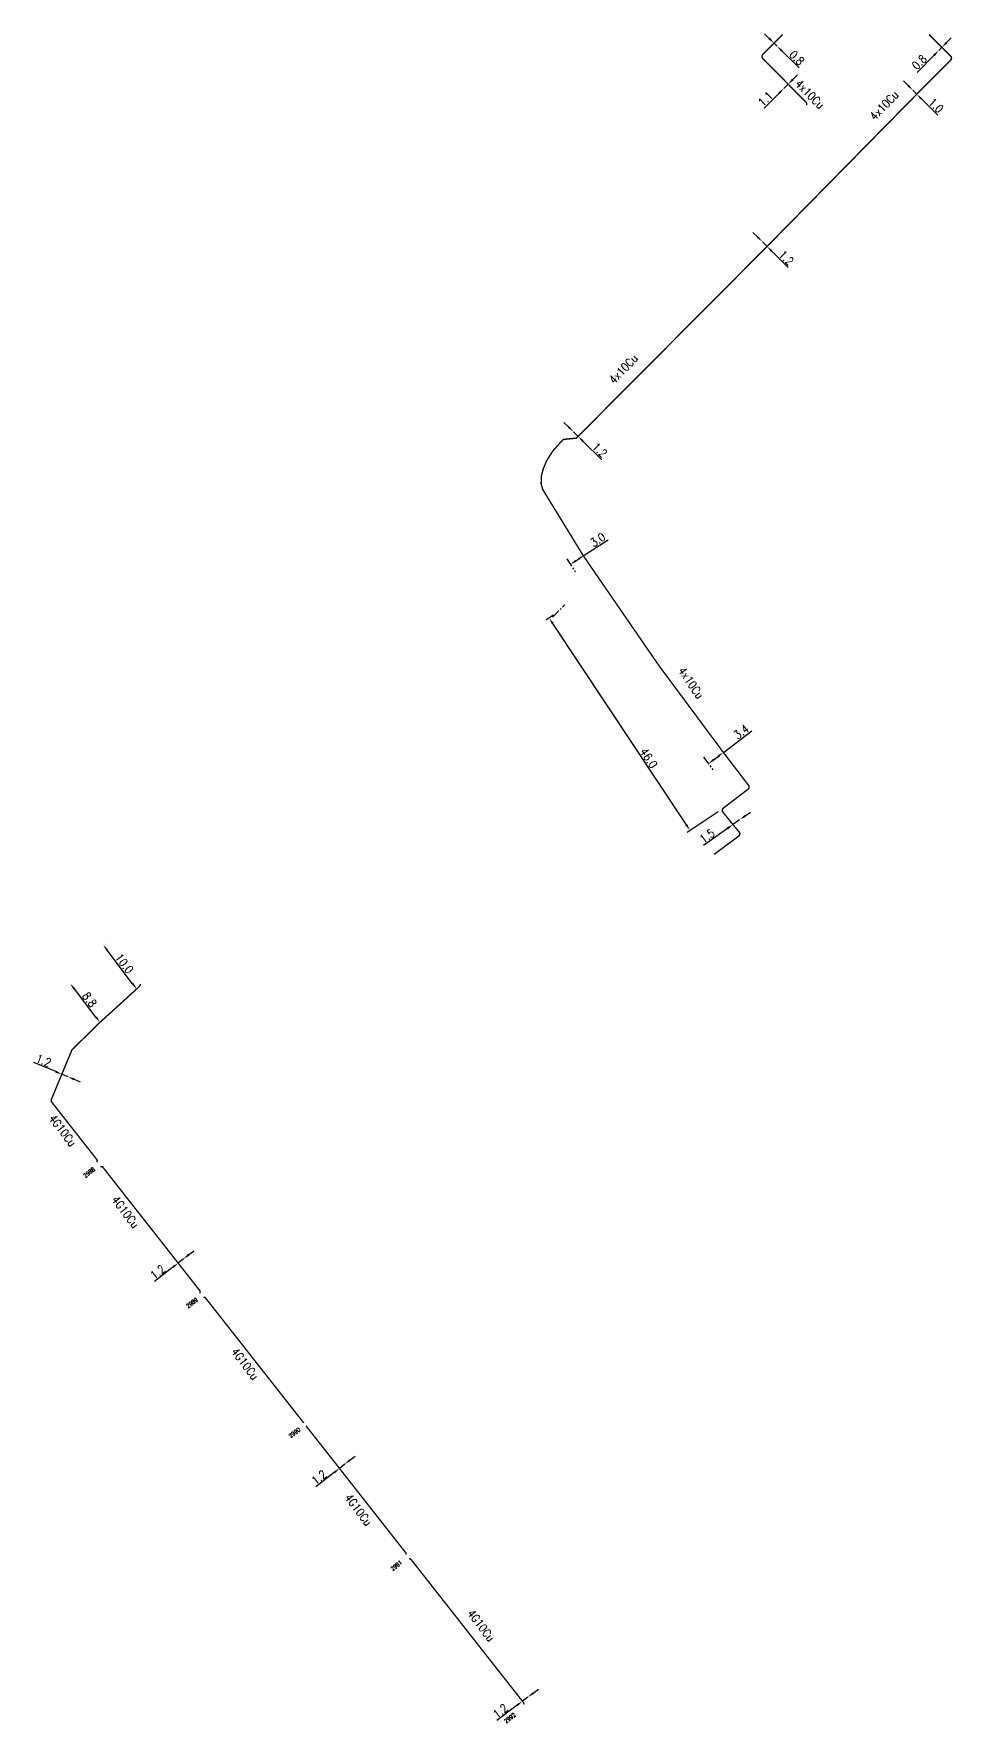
# Model space of a CAD drawing. Header units: millimetres. Extents: x 146415 to 147000, y 142979 to 144000.
# Drawn here: x 146415.2 to 146580.9, y 143695.1 to 144000.1 of the extents above; entities that cross this region are included whole.
import ezdxf

# ---------------------------------------------------------------- set-up
doc = ezdxf.new("R2010")
doc.units = ezdxf.units.MM
doc.header["$PDMODE"] = 34
doc.linetypes.add('CENTER', pattern=[50.8, 31.75, -6.35, 6.35, -6.35])
doc.linetypes.add('E_ST_CU', pattern=[2000, 1000, 1000])
doc.layers.get('Defpoints').update_dxf_attribs({"linetype": 'CONTINUOUS'})
doc.layers.add('E_100', color=3, linetype='CONTINUOUS')
doc.styles.get("Standard").update_dxf_attribs({"font": 'romans.shx', "width": 0.85})
doc.dimstyles.get("Standard").update_dxf_attribs({"dimtxt": 1.5, "dimasz": 1.2, "dimexe": 0.625, "dimexo": 0.625, "dimgap": 0.25, "dimtad": 1, "dimdec": 1, "dimzin": 0, "dimdsep": 46, "dimtxsty": 'Standard', "dimcen": -0.5, "dimadec": 0, "dimazin": 0, "dimtfac": 1, "dimtdec": 1, "dimtmove": 0, "dimatfit": 3, "dimfxl": 0, "dimtolj": 1, "dimtzin": 0, "dimarcsym": 0})

# ---------------------------------------------------------------- blocks, each defined once
blk = doc.blocks.new('*D0')
at = {"layer": 'Defpoints', "color": 0, "linetype": 'Continuous', "transparency": 16777216}
for p in [(146541.36, 143857.36), (146542.58, 143858.23), (146542.58, 143858.23)]:
    blk.add_point(p, dxfattribs=at)
at = {"layer": 'E_100', "color": 0, "linetype": 'Continuous', "lineweight": -2, "transparency": 16777216}
for p, q in [((146540.99, 143857.87), (146540.99, 143857.87)), ((146542.58, 143858.23), (146541.36, 143857.36)), ((146542.22, 143858.74), (146542.22, 143858.74)), ((146543.56, 143858.93), (146544.53, 143859.62)), ((146540.38, 143856.67), (146536.07, 143853.6))]:
    blk.add_line(p, q, dxfattribs=at)
at = {"layer": 'E_100', "color": 0, "linetype": 'Continuous', "transparency": 16777216}
for points in [[(146540.26, 143856.83), (146540.49, 143856.5), (146541.36, 143857.36)], [(146543.44, 143859.09), (146543.67, 143858.76), (146542.58, 143858.23)]]:
    blk.add_solid(points, dxfattribs=at)
at = {"layer": 'E_100', "color": 0, "linetype": 'Continuous', "transparency": 16777216, "insert": (146536.71, 143855.28), "char_height": 1.5, "attachment_point": 5, "rotation": 35.4129}
blk.add_mtext('\\A1;1.5', dxfattribs=at)
blk = doc.blocks.new('*D1')
at = {"layer": 'Defpoints', "color": 0, "linetype": 'Continuous', "transparency": 16777216}
for p in [(146508.21, 143894.64), (146509.54, 143895.52), (146539.23, 143860.02)]:
    blk.add_point(p, dxfattribs=at)
at = {"layer": 'E_100', "color": 0, "linetype": 'Continuous', "lineweight": -2, "transparency": 16777216}
for p, q in [((146509.01, 143895.17), (146507.69, 143894.29)), ((146532.96, 143857.3), (146508.87, 143893.64)), ((146538.71, 143859.67), (146533.1, 143855.95))]:
    blk.add_line(p, q, dxfattribs=at)
at = {"layer": 'E_100', "color": 0, "linetype": 'Continuous', "transparency": 16777216}
for points in [[(146509.04, 143893.75), (146508.7, 143893.53), (146508.21, 143894.64)], [(146533.13, 143857.41), (146532.79, 143857.19), (146533.62, 143856.3)]]:
    blk.add_solid(points, dxfattribs=at)
at = {"layer": 'E_100', "color": 0, "linetype": 'Continuous', "transparency": 16777216, "insert": (146526.17, 143869.35), "char_height": 1.5, "attachment_point": 5, "rotation": 303.5392}
blk.add_mtext('\\A1;46.0', dxfattribs=at)
blk = doc.blocks.new('*D2')
at = {"layer": 'Defpoints', "color": 0, "linetype": 'Continuous', "transparency": 16777216}
for p in [(146539.64, 143870.38), (146536.94, 143868.32), (146536.94, 143868.32)]:
    blk.add_point(p, dxfattribs=at)
at = {"layer": 'E_100', "color": 0, "linetype": 'Continuous', "lineweight": -2, "transparency": 16777216}
for p, q in [((146539.64, 143870.38), (146544.76, 143874.29)), ((146537.89, 143869.05), (146538.69, 143869.66))]:
    blk.add_line(p, q, dxfattribs=at)
at = {"layer": 'E_100', "color": 0, "linetype": 'Continuous', "transparency": 16777216}
for points in [[(146537.77, 143869.21), (146538.02, 143868.89), (146536.94, 143868.32)], [(146538.57, 143869.81), (146538.81, 143869.5), (146539.64, 143870.38)]]:
    blk.add_solid(points, dxfattribs=at)
at = {"layer": 'E_100', "color": 0, "linetype": 'Continuous', "transparency": 16777216, "insert": (146542.87, 143874.1), "char_height": 1.5, "attachment_point": 5, "rotation": 37.3646}
blk.add_mtext('\\A1;3.4', dxfattribs=at)
blk = doc.blocks.new('*D3')
at = {"layer": 'Defpoints', "color": 0, "linetype": 'Continuous', "transparency": 16777216}
for p in [(146514.55, 143905.97), (146512.03, 143904.33), (146512.03, 143904.33)]:
    blk.add_point(p, dxfattribs=at)
at = {"layer": 'E_100', "color": 0, "linetype": 'Continuous', "lineweight": -2, "transparency": 16777216}
for p, q in [((146514.55, 143905.97), (146518.86, 143908.79)), ((146513.04, 143904.99), (146513.54, 143905.31))]:
    blk.add_line(p, q, dxfattribs=at)
at = {"layer": 'E_100', "color": 0, "linetype": 'Continuous', "transparency": 16777216}
for points in [[(146513.43, 143905.48), (146513.65, 143905.15), (146514.55, 143905.97)], [(146512.93, 143905.15), (146513.15, 143904.82), (146512.03, 143904.33)]]:
    blk.add_solid(points, dxfattribs=at)
at = {"layer": 'E_100', "color": 0, "linetype": 'Continuous', "transparency": 16777216, "insert": (146516.98, 143908.76), "char_height": 1.5, "attachment_point": 5, "rotation": 33.1545}
blk.add_mtext('\\A1;3.0', dxfattribs=at)
blk = doc.blocks.new('*D4')
at = {"layer": 'Defpoints', "color": 0, "linetype": 'Continuous', "transparency": 16777216}
for p in [(146512.59, 143928.27), (146512.59, 143928.27), (146513.44, 143927.43)]:
    blk.add_point(p, dxfattribs=at)
at = {"layer": 'E_100', "color": 0, "linetype": 'Continuous', "lineweight": -2, "transparency": 16777216}
for p, q in [((146511.73, 143929.11), (146510.88, 143929.96)), ((146512.59, 143928.27), (146513.44, 143927.43)), ((146514.29, 143926.58), (146517.69, 143923.22))]:
    blk.add_line(p, q, dxfattribs=at)
at = {"layer": 'E_100', "color": 0, "linetype": 'Continuous', "transparency": 16777216}
for points in [[(146511.87, 143929.26), (146511.59, 143928.97), (146512.59, 143928.27)], [(146514.43, 143926.73), (146514.15, 143926.44), (146513.44, 143927.43)]]:
    blk.add_solid(points, dxfattribs=at)
at = {"layer": 'E_100', "color": 0, "linetype": 'Continuous', "transparency": 16777216, "insert": (146517.33, 143924.99), "char_height": 1.5, "attachment_point": 5, "rotation": 315.3395}
blk.add_mtext('\\A1;1.2', dxfattribs=at)
blk = doc.blocks.new('*D5')
at = {"layer": 'Defpoints', "color": 0, "linetype": 'Continuous', "transparency": 16777216}
for p in [(146503.38, 143699.08), (146504.34, 143699.8), (146504.34, 143699.8)]:
    blk.add_point(p, dxfattribs=at)
at = {"layer": 'E_100', "color": 0, "linetype": 'Continuous', "lineweight": -2, "transparency": 16777216}
for p, q in [((146505.3, 143700.53), (146506.26, 143701.25)), ((146502.43, 143698.36), (146498.79, 143695.62)), ((146504.34, 143699.8), (146503.38, 143699.08))]:
    blk.add_line(p, q, dxfattribs=at)
at = {"layer": 'E_100', "color": 0, "linetype": 'Continuous', "transparency": 16777216}
for points in [[(146502.31, 143698.52), (146502.55, 143698.2), (146503.38, 143699.08)], [(146505.18, 143700.68), (146505.42, 143700.37), (146504.34, 143699.8)]]:
    blk.add_solid(points, dxfattribs=at)
at = {"layer": 'E_100', "color": 0, "linetype": 'Continuous', "transparency": 16777216, "insert": (146499.39, 143697.31), "char_height": 1.5, "attachment_point": 5, "rotation": 37.0456}
blk.add_mtext('\\A1;1.2', dxfattribs=at)
blk = doc.blocks.new('*D6')
at = {"layer": 'Defpoints', "color": 0, "linetype": 'Continuous', "transparency": 16777216}
for p in [(146470.37, 143741.11), (146471.31, 143741.85), (146471.31, 143741.85)]:
    blk.add_point(p, dxfattribs=at)
at = {"layer": 'E_100', "color": 0, "linetype": 'Continuous', "lineweight": -2, "transparency": 16777216}
for p, q in [((146471.31, 143741.85), (146470.37, 143741.11)), ((146472.25, 143742.59), (146473.19, 143743.33)), ((146469.42, 143740.37), (146466.13, 143737.77))]:
    blk.add_line(p, q, dxfattribs=at)
at = {"layer": 'E_100', "color": 0, "linetype": 'Continuous', "transparency": 16777216}
for points in [[(146469.3, 143740.52), (146469.55, 143740.21), (146470.37, 143741.11)], [(146472.13, 143742.75), (146472.38, 143742.43), (146471.31, 143741.85)]]:
    blk.add_solid(points, dxfattribs=at)
at = {"layer": 'E_100', "color": 0, "linetype": 'Continuous', "transparency": 16777216, "insert": (146466.69, 143739.49), "char_height": 1.5, "attachment_point": 5, "rotation": 38.1996}
blk.add_mtext('\\A1;1.2', dxfattribs=at)
blk = doc.blocks.new('*D7')
at = {"layer": 'Defpoints', "color": 0, "linetype": 'Continuous', "transparency": 16777216}
for p in [(146441.26, 143778.18), (146442.2, 143778.92), (146442.2, 143778.92)]:
    blk.add_point(p, dxfattribs=at)
at = {"layer": 'E_100', "color": 0, "linetype": 'Continuous', "lineweight": -2, "transparency": 16777216}
for p, q in [((146442.2, 143778.92), (146441.26, 143778.18)), ((146443.14, 143779.66), (146444.09, 143780.4)), ((146440.31, 143777.43), (146437.02, 143774.85))]:
    blk.add_line(p, q, dxfattribs=at)
at = {"layer": 'E_100', "color": 0, "linetype": 'Continuous', "transparency": 16777216}
for points in [[(146440.19, 143777.59), (146440.44, 143777.28), (146441.26, 143778.18)], [(146443.02, 143779.82), (146443.27, 143779.5), (146442.2, 143778.92)]]:
    blk.add_solid(points, dxfattribs=at)
at = {"layer": 'E_100', "color": 0, "linetype": 'Continuous', "transparency": 16777216, "insert": (146437.58, 143776.56), "char_height": 1.5, "attachment_point": 5, "rotation": 38.1585}
blk.add_mtext('\\A1;1.2', dxfattribs=at)
blk = doc.blocks.new('*D8')
at = {"layer": 'Defpoints', "color": 0, "linetype": 'Continuous', "transparency": 16777216}
for p in [(146420.27, 143812.28), (146421.38, 143811.82), (146421.38, 143811.82)]:
    blk.add_point(p, dxfattribs=at)
at = {"layer": 'E_100', "color": 0, "linetype": 'Continuous', "lineweight": -2, "transparency": 16777216}
for p, q in [((146419.17, 143812.74), (146415.22, 143814.39)), ((146421.38, 143811.82), (146420.27, 143812.28)), ((146422.49, 143811.36), (146423.6, 143810.9))]:
    blk.add_line(p, q, dxfattribs=at)
at = {"layer": 'E_100', "color": 0, "linetype": 'Continuous', "transparency": 16777216}
for points in [[(146419.24, 143812.93), (146419.09, 143812.56), (146420.27, 143812.28)], [(146422.57, 143811.54), (146422.41, 143811.17), (146421.38, 143811.82)]]:
    blk.add_solid(points, dxfattribs=at)
at = {"layer": 'E_100', "color": 0, "linetype": 'Continuous', "transparency": 16777216, "insert": (146416.98, 143814.74), "char_height": 1.5, "attachment_point": 5, "rotation": 337.4014}
blk.add_mtext('\\A1;1.2', dxfattribs=at)
blk = doc.blocks.new('*D9')
at = {"layer": 'Defpoints', "color": 0, "linetype": 'Continuous', "transparency": 16777216}
for p in [(146421.8, 143828.62), (146421.8, 143828.62), (146427.15, 143821.64)]:
    blk.add_point(p, dxfattribs=at)
at = {"layer": 'E_100', "color": 0, "linetype": 'Continuous', "lineweight": -2, "transparency": 16777216}
blk.add_line((146426.42, 143822.59), (146422.53, 143827.67), dxfattribs=at)
at = {"layer": 'E_100', "color": 0, "linetype": 'Continuous', "transparency": 16777216}
for points in [[(146422.69, 143827.79), (146422.37, 143827.55), (146421.8, 143828.62)], [(146426.58, 143822.71), (146426.27, 143822.47), (146427.15, 143821.64)]]:
    blk.add_solid(points, dxfattribs=at)
at = {"layer": 'E_100', "color": 0, "linetype": 'Continuous', "transparency": 16777216, "insert": (146425.27, 143825.74), "char_height": 1.5, "attachment_point": 5, "rotation": 307.515}
blk.add_mtext('\\A1;8.8', dxfattribs=at)
blk = doc.blocks.new('*D10')
at = {"layer": 'Defpoints', "color": 0, "linetype": 'Continuous', "transparency": 16777216}
for p in [(146427.73, 143835.63), (146427.73, 143835.63), (146433.78, 143827.67)]:
    blk.add_point(p, dxfattribs=at)
at = {"layer": 'E_100', "color": 0, "linetype": 'Continuous', "lineweight": -2, "transparency": 16777216}
for p, q in [((146428.23, 143836.01), (146428.23, 143836.01)), ((146433.05, 143828.62), (146428.46, 143834.68)), ((146434.27, 143828.04), (146434.27, 143828.04))]:
    blk.add_line(p, q, dxfattribs=at)
at = {"layer": 'E_100', "color": 0, "linetype": 'Continuous', "transparency": 16777216}
for points in [[(146428.62, 143834.8), (146428.3, 143834.56), (146427.73, 143835.63)], [(146433.21, 143828.74), (146432.89, 143828.5), (146433.78, 143827.67)]]:
    blk.add_solid(points, dxfattribs=at)
at = {"layer": 'E_100', "color": 0, "linetype": 'Continuous', "transparency": 16777216, "insert": (146431.55, 143832.25), "char_height": 1.5, "attachment_point": 5, "rotation": 307.1962}
blk.add_mtext('\\A1;10.0', dxfattribs=at)
blk = doc.blocks.new('*D20')
at = {"layer": 'Defpoints', "color": 0, "linetype": 'Continuous', "transparency": 16777216}
for p in [(146551.33, 143991.03), (146550.55, 143990.26), (146550.55, 143990.26)]:
    blk.add_point(p, dxfattribs=at)
at = {"layer": 'E_100', "color": 0, "linetype": 'Continuous', "lineweight": -2, "transparency": 16777216}
for p, q in [((146551.33, 143991.03), (146550.55, 143990.26)), ((146552.18, 143991.88), (146553.04, 143992.72)), ((146549.7, 143989.41), (146546.98, 143986.72))]:
    blk.add_line(p, q, dxfattribs=at)
at = {"layer": 'E_100', "color": 0, "linetype": 'Continuous', "transparency": 16777216}
for points in [[(146552.04, 143992.02), (146552.32, 143991.73), (146551.33, 143991.03)], [(146549.56, 143989.55), (146549.84, 143989.27), (146550.55, 143990.26)]]:
    blk.add_solid(points, dxfattribs=at)
at = {"layer": 'E_100', "color": 0, "linetype": 'Continuous', "transparency": 16777216, "insert": (146547.21, 143988.36), "char_height": 1.5, "attachment_point": 5, "rotation": 44.7177}
blk.add_mtext('\\A1;1.1', dxfattribs=at)
blk = doc.blocks.new('*D21')
at = {"layer": 'Defpoints', "color": 0, "linetype": 'Continuous', "transparency": 16777216}
for p in [(146548.78, 143998.43), (146549.35, 143997.87), (146549.35, 143997.87)]:
    blk.add_point(p, dxfattribs=at)
at = {"layer": 'E_100', "color": 0, "linetype": 'Continuous', "lineweight": -2, "transparency": 16777216}
for p, q in [((146547.93, 143999.28), (146547.07, 144000.12)), ((146548.78, 143998.43), (146549.35, 143997.87)), ((146550.2, 143997.03), (146553.32, 143993.96))]:
    blk.add_line(p, q, dxfattribs=at)
at = {"layer": 'E_100', "color": 0, "linetype": 'Continuous', "transparency": 16777216}
for points in [[(146548.07, 143999.42), (146547.79, 143999.13), (146548.78, 143998.43)], [(146550.34, 143997.17), (146550.06, 143996.89), (146549.35, 143997.87)]]:
    blk.add_solid(points, dxfattribs=at)
at = {"layer": 'E_100', "color": 0, "linetype": 'Continuous', "transparency": 16777216, "insert": (146552.89, 143995.79), "char_height": 1.5, "attachment_point": 5, "rotation": 315.3916}
blk.add_mtext('\\A1;0.8', dxfattribs=at)
blk = doc.blocks.new('*D22')
at = {"layer": 'Defpoints', "color": 0, "linetype": 'Continuous', "transparency": 16777216}
for p in [(146578.51, 143997.11), (146578.51, 143997.11), (146579.08, 143997.68)]:
    blk.add_point(p, dxfattribs=at)
at = {"layer": 'E_100', "color": 0, "linetype": 'Continuous', "lineweight": -2, "transparency": 16777216}
for p, q in [((146579.08, 143997.68), (146578.51, 143997.11)), ((146579.92, 143998.53), (146580.77, 143999.38)), ((146577.67, 143996.26), (146574.59, 143993.16))]:
    blk.add_line(p, q, dxfattribs=at)
at = {"layer": 'E_100', "color": 0, "linetype": 'Continuous', "transparency": 16777216}
for points in [[(146577.53, 143996.4), (146577.81, 143996.12), (146578.51, 143997.11)], [(146579.78, 143998.67), (146580.07, 143998.39), (146579.08, 143997.68)]]:
    blk.add_solid(points, dxfattribs=at)
at = {"layer": 'E_100', "color": 0, "linetype": 'Continuous', "transparency": 16777216, "insert": (146575, 143994.99), "char_height": 1.5, "attachment_point": 5, "rotation": 45.2168}
blk.add_mtext('\\A1;0.8', dxfattribs=at)
blk = doc.blocks.new('*D23')
at = {"layer": 'Defpoints', "color": 0, "linetype": 'Continuous', "transparency": 16777216}
for p in [(146546.68, 143962.57), (146546.68, 143962.57), (146547.52, 143961.72)]:
    blk.add_point(p, dxfattribs=at)
at = {"layer": 'E_100', "color": 0, "linetype": 'Continuous', "lineweight": -2, "transparency": 16777216}
for p, q in [((146545.83, 143963.42), (146544.98, 143964.27)), ((146546.68, 143962.57), (146547.52, 143961.72)), ((146548.37, 143960.87), (146551.34, 143957.91))]:
    blk.add_line(p, q, dxfattribs=at)
at = {"layer": 'E_100', "color": 0, "linetype": 'Continuous', "transparency": 16777216}
for points in [[(146545.97, 143963.56), (146545.69, 143963.28), (146546.68, 143962.57)], [(146548.51, 143961.01), (146548.23, 143960.73), (146547.52, 143961.72)]]:
    blk.add_solid(points, dxfattribs=at)
at = {"layer": 'E_100', "color": 0, "linetype": 'Continuous', "transparency": 16777216, "insert": (146550.99, 143959.68), "char_height": 1.5, "attachment_point": 5, "rotation": 315.0065}
blk.add_mtext('\\A1;1.2', dxfattribs=at)
blk = doc.blocks.new('*D24')
at = {"layer": 'Defpoints', "color": 0, "linetype": 'Continuous', "transparency": 16777216}
for p in [(146573.83, 143989.93), (146573.83, 143989.93), (146574.54, 143989.22)]:
    blk.add_point(p, dxfattribs=at)
at = {"layer": 'E_100', "color": 0, "linetype": 'Continuous', "lineweight": -2, "transparency": 16777216}
for p, q in [((146572.98, 143990.78), (146572.13, 143991.63)), ((146573.83, 143989.93), (146574.54, 143989.22)), ((146575.39, 143988.37), (146578.35, 143985.41))]:
    blk.add_line(p, q, dxfattribs=at)
at = {"layer": 'E_100', "color": 0, "linetype": 'Continuous', "transparency": 16777216}
for points in [[(146573.12, 143990.92), (146572.84, 143990.64), (146573.83, 143989.93)], [(146575.53, 143988.52), (146575.24, 143988.23), (146574.54, 143989.22)]]:
    blk.add_solid(points, dxfattribs=at)
at = {"layer": 'E_100', "color": 0, "linetype": 'Continuous', "transparency": 16777216, "insert": (146578, 143987.18), "char_height": 1.5, "attachment_point": 5, "rotation": 315.0065}
blk.add_mtext('\\A1;1.0', dxfattribs=at)

msp = doc.modelspace()

# ---------------------------------------------------------------- linework, layer by layer
at = {"layer": 'E_100', "linetype": 'E_ST_CU', "const_width": 0.25, "flags": 128}
for points in [[(146537.94, 143851.95), (146542.41, 143855.27, 0.430462), (146542.5, 143855.99), (146541.36, 143857.36), (146539.55, 143859.62, -0.420588), (146539.64, 143860.33), (146544.09, 143863.73, 0.414068), (146544.19, 143864.43), (146539.64, 143870.38), (146528.01, 143886.05), (146514.4, 143905.84), (146507.05, 143917.83), (146506.76, 143918.88), (146506.8, 143920.31), (146507.15, 143921.6), (146507.76, 143923.05), (146508.91, 143924.86), (146510.37, 143926.48), (146510.76, 143926.89), (146513.13, 143927.12), (146513.44, 143927.43), (146514.38, 143928.37), (146515.94, 143929.97), (146547.52, 143961.72), (146574.54, 143989.22), (146580.66, 143995.39, 0.413167), (146580.66, 143996.1), (146579.08, 143997.68), (146576.75, 144000)], [(146550.33, 144000), (146548.78, 143998.43), (146546.74, 143996.37, 0.411526), (146546.74, 143995.67), (146551.33, 143991.03), (146554.54, 143987.79, -0.199771), (146554.68, 143987.44), (146554.68, 143987.19)], [(146426.62, 143796.38), (146426.65, 143796.79), (146418.46, 143807.23, -0.270752), (146418.39, 143807.73), (146420.27, 143812.28), (146422.1, 143816.68), (146427.15, 143821.64), (146433.78, 143827.67), (146434.39, 143828.28), (146434.48, 143828.58)], [(146463.92, 143749.29, 0.089807), (146463.88, 143749.37), (146446.1, 143772.01), (146445.8, 143772)], [(146482.36, 143725.55), (146482.39, 143725.8), (146470.37, 143741.11), (146464.39, 143748.72, 0.090207), (146464.32, 143748.78, 0.090207)]]:
    msp.add_lwpolyline(points, format="xyb", dxfattribs=at)
at = {"layer": 'E_100', "color": 7, "linetype": 'CENTER', "ltscale": 0.05, "flags": 128}
for points in [[(146511.39, 143905.33), (146512.92, 143902.96)], [(146508.83, 143894.81), (146511.02, 143897.01)], [(146536.04, 143869.51), (146537.76, 143867.24)]]:
    msp.add_lwpolyline(points, dxfattribs=at)
at = {"layer": 'E_100', "linetype": 'E_ST_CU', "const_width": 0.25, "flags": 128}
for points in [[(146445.17, 143772.72), (146445.23, 143773.12), (146441.26, 143778.18), (146427.61, 143795.57), (146427.22, 143795.61)], [(146503.67, 143698.48), (146503.62, 143698.78), (146503.38, 143699.08), (146483.22, 143724.75), (146482.92, 143724.81)]]:
    msp.add_lwpolyline(points, dxfattribs=at)

# ---------------------------------------------------------------- texts
at = {"layer": 'E_100', "linetype": 'Continuous', "width": 0.85}
for s, height, rotation, p in [('4x10Cu', 1.5, 314.7177, (146552.47, 143990.96)), ('4x10Cu', 1.5, 46.1742, (146566.98, 143984.36)), ('4x10Cu', 1.5, 46.1742, (146519.92, 143936.79)), ('4x10Cu', 1.5, 304.2573, (146531.39, 143885.17)), ('4G10Cu', 1.5, 307.1129, (146417.82, 143804.31)), ('2988', 0.75, 38.4552, (146424.53, 143793.53)), ('4G10Cu', 1.5, 307.1129, (146429.17, 143789.6)), ('2989', 0.75, 37.6008, (146443.08, 143770.01)), ('4G10Cu', 1.5, 307.1129, (146450.73, 143762.19)), ('2990', 0.75, 37.4634, (146461.58, 143746.55)), ('4G10Cu', 1.5, 307.1129, (146471.2, 143735.83)), ('2991', 0.75, 38.6777, (146479.98, 143722.55)), ('4G10Cu', 1.5, 307.1129, (146493.34, 143714.94)), ('2992', 0.75, 37.7935, (146500.43, 143695.05))]:
    msp.add_text(s, height=height, rotation=rotation, dxfattribs=at).set_placement(p)

# ---------------------------------------------------------------- dimensions: what is measured, and where the dimension line sits
at = {"layer": 'E_100', "linetype": 'Continuous'}
for base, p1, p2, angle, picture, middle in [((146549.35, 143997.87), (146548.78, 143998.43), (146549.35, 143997.87), 135.3916, '*D21', (146552.19, 143995.07)), ((146578.51, 143997.11), (146579.08, 143997.68), (146578.51, 143997.11), 45.2168, '*D22', (146575.71, 143994.28)), ((146550.55, 143990.26), (146551.33, 143991.03), (146550.55, 143990.26), 44.7177, '*D20', (146547.91, 143987.65)), ((146573.83, 143989.93), (146574.54, 143989.22), (146573.83, 143989.93), 315.0065, '*D24', (146577.29, 143986.47)), ((146546.68, 143962.57), (146547.52, 143961.72), (146546.68, 143962.57), 315.0065, '*D23', (146550.28, 143958.97)), ((146512.59, 143928.27), (146513.44, 143927.43), (146512.59, 143928.27), 315.3395, '*D4', (146516.63, 143924.28)), ((146512.03, 143904.33), (146514.55, 143905.97), (146512.03, 143904.33), 33.1545, '*D3', (146517.53, 143907.92)), ((146508.21, 143894.64), (146539.23, 143860.02), (146509.54, 143895.52), 303.5392, '*D1', (146525.34, 143868.79)), ((146536.94, 143868.32), (146539.64, 143870.38), (146536.94, 143868.32), 37.3646, '*D2', (146543.48, 143873.31)), ((146542.58, 143858.23), (146541.36, 143857.36), (146542.58, 143858.23), 215.4129, '*D0', (146537.29, 143854.47)), ((146427.73, 143835.63), (146433.78, 143827.67), (146427.73, 143835.63), 307.1962, '*D10', (146430.75, 143831.65)), ((146421.8, 143828.62), (146427.15, 143821.64), (146421.8, 143828.62), 307.515, '*D9', (146424.48, 143825.13)), ((146421.38, 143811.82), (146420.27, 143812.28), (146421.38, 143811.82), 157.4014, '*D8', (146416.6, 143813.81)), ((146442.2, 143778.92), (146441.26, 143778.18), (146442.2, 143778.92), 218.1585, '*D7', (146438.19, 143775.77)), ((146471.31, 143741.85), (146470.37, 143741.11), (146471.31, 143741.85), 218.1996, '*D6', (146467.3, 143738.7)), ((146504.34, 143699.8), (146503.38, 143699.08), (146504.34, 143699.8), 217.0456, '*D5', (146499.99, 143696.52))]:
    dim = msp.add_linear_dim(base=base, p1=p1, p2=p2, angle=angle, dimstyle='Standard', dxfattribs=at)
    dim.commit()
    dim.dimension.update_dxf_attribs({"geometry": picture, "text_midpoint": middle, "dimtype": 160})

doc.saveas('drawing.dxf')
